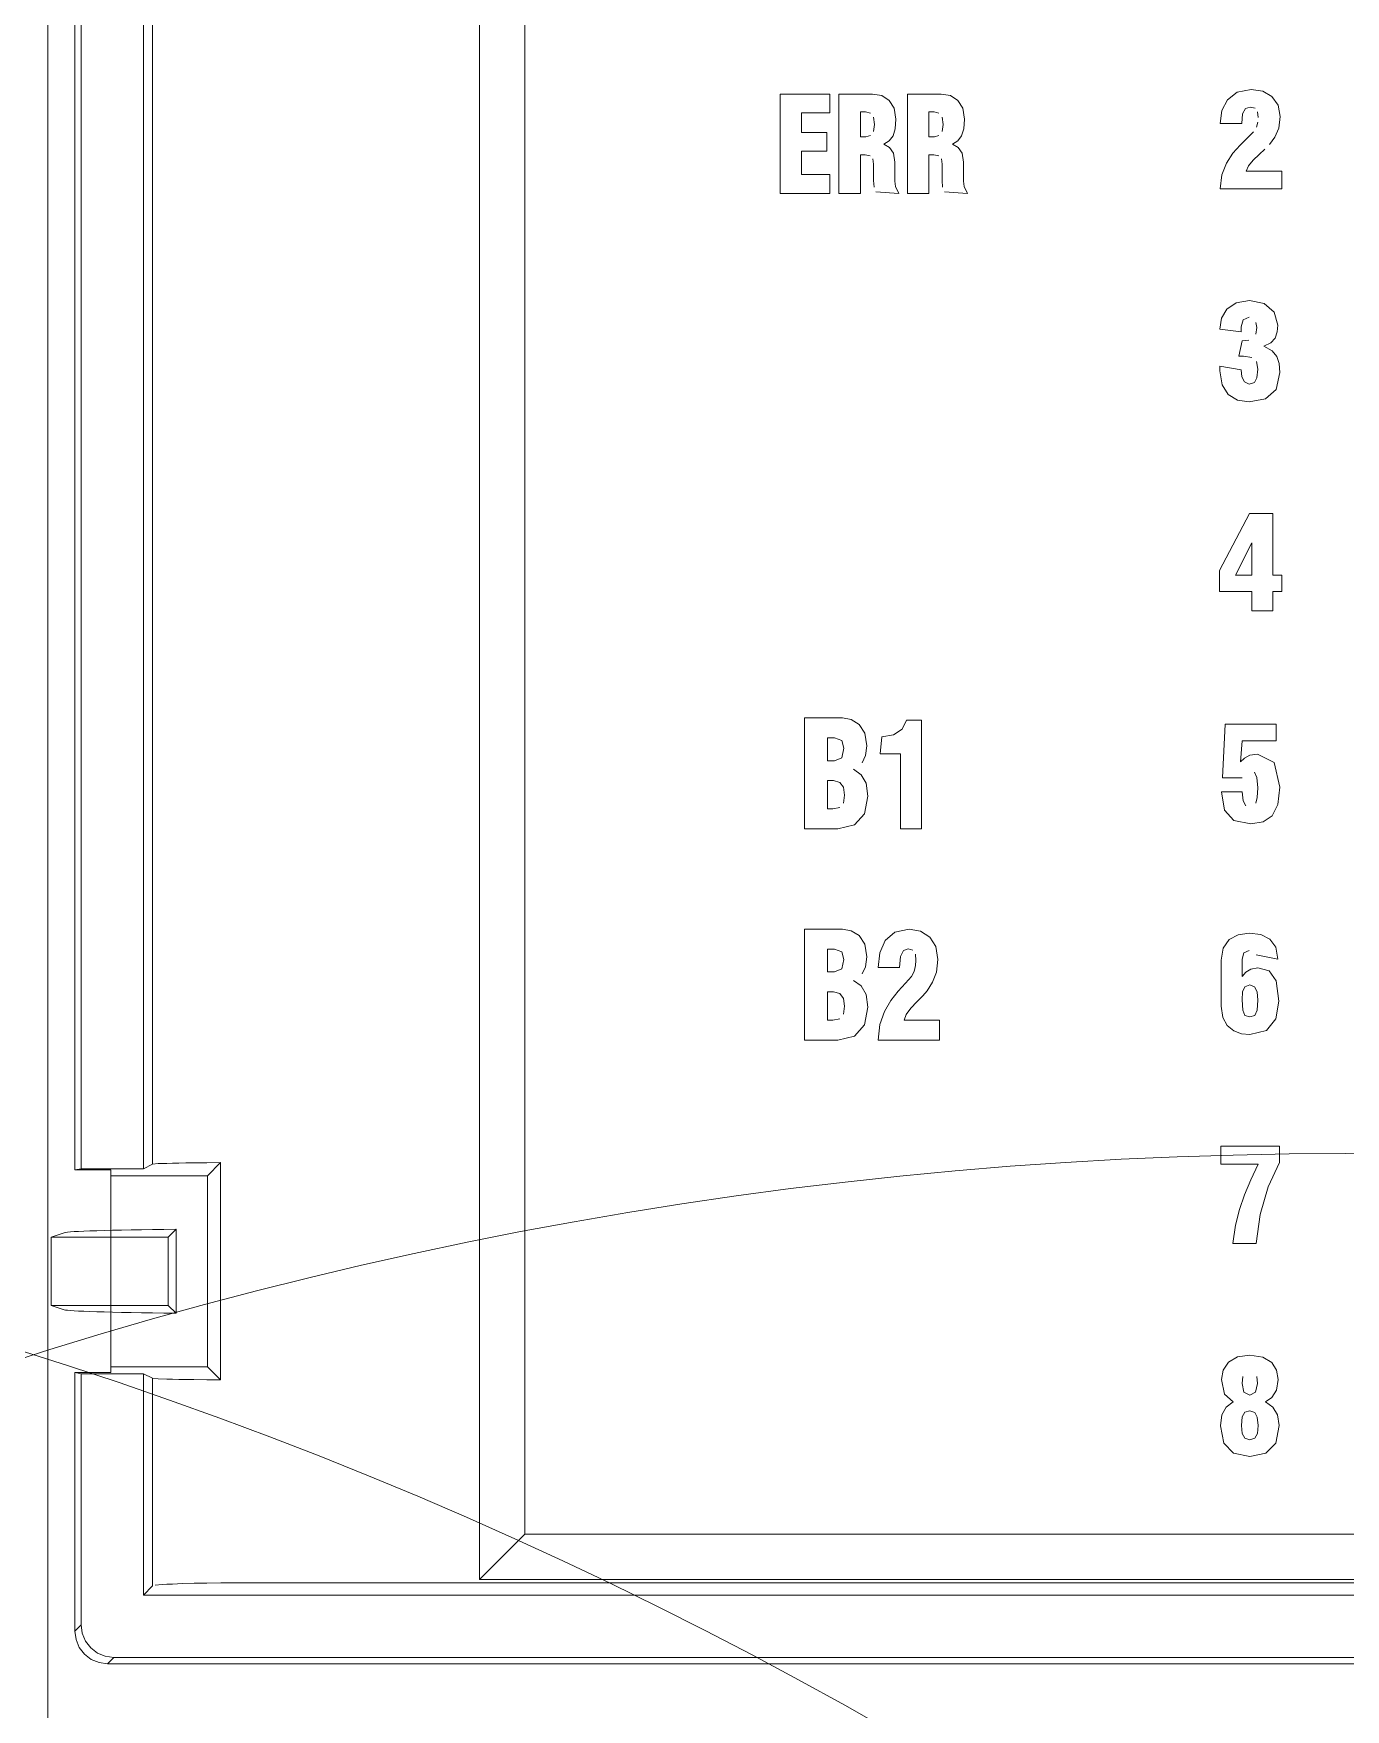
# Model space of a CAD drawing. Header units: millimetres. Extents: x -6000 to 26000, y -6000 to 26000.
# Drawn here: x 119.872 to 122.663, y -4328.751 to -4325.187 of the extents above; entities that cross this region are included whole.
import ezdxf

# ---------------------------------------------------------------- set-up
doc = ezdxf.new("R2010")
doc.units = ezdxf.units.MM
doc.header["$MEASUREMENT"] = 0
doc.layers.add('Чертеж и Рисунок_Ном._пера__7', color=7, linetype='Continuous', lineweight=15)

msp = doc.modelspace()

# ---------------------------------------------------------------- linework, layer by layer
at = {"layer": 'Чертеж и Рисунок_Ном._пера__7', "color": 7, "linetype": 'Continuous', "lineweight": 15}
for p, q in [((119.9019, -4328.7722), (119.9019, -4322.1764)), ((119.9019, -4328.7722), (119.9019, -4322.1767)), ((119.9598, -4323.0133), (119.9598, -4327.6039)), ((119.9732, -4323.016), (119.9732, -4327.6013)), ((120.1059, -4327.6013), (120.1059, -4323.016)), ((120.1251, -4323.0256), (120.1251, -4327.5917)), ((120.917, -4324.4836), (120.917, -4328.3784)), ((120.8206, -4328.4748), (120.8206, -4324.58)), ((119.9732, -4327.6013), (119.9598, -4327.6039)), ((120.0363, -4327.6039), (119.9598, -4327.6039)), ((120.1059, -4327.6013), (119.9732, -4327.6013)), ((120.0363, -4327.6162), (120.0363, -4327.6039)), ((120.1251, -4327.5917), (120.1059, -4327.6013)), ((120.2421, -4327.6162), (120.2699, -4327.5883)), ((120.2699, -4327.5883), (120.2699, -4328.0504)), ((120.2421, -4327.6162), (120.0363, -4327.6162)), ((120.0363, -4327.6162), (120.0363, -4328.0226)), ((120.2421, -4327.6162), (120.2421, -4328.0226)), ((119.9092, -4327.7467), (119.937, -4327.7374)), ((119.9092, -4327.7467), (119.9092, -4327.8921)), ((120.1583, -4327.7467), (119.9092, -4327.7467)), ((120.1583, -4327.7467), (120.175, -4327.73)), ((120.1583, -4327.7467), (120.1583, -4327.8921)), ((120.175, -4327.73), (120.175, -4327.9088)), ((119.937, -4327.9013), (119.9092, -4327.8921)), ((119.9092, -4327.8921), (120.1583, -4327.8921)), ((120.1583, -4327.8921), (120.175, -4327.9088)), ((120.2421, -4328.0226), (120.0363, -4328.0226)), ((120.0363, -4328.0226), (120.0363, -4328.0348)), ((120.2699, -4328.0504), (120.2421, -4328.0226)), ((119.9598, -4328.0348), (119.9598, -4328.5847)), ((120.0363, -4328.0348), (119.9598, -4328.0348)), ((119.9732, -4328.0375), (119.9598, -4328.0348)), ((120.1059, -4328.0375), (119.9732, -4328.0375)), ((119.9732, -4328.0375), (119.9732, -4328.5713)), ((120.1059, -4328.0375), (120.1251, -4328.0471)), ((120.1059, -4328.0375), (120.1059, -4328.5079)), ((120.1251, -4328.0471), (120.1251, -4328.4887)), ((120.8206, -4328.4748), (120.917, -4328.3784)), ((120.917, -4328.3784), (124.2885, -4328.3784)), ((120.1059, -4328.5079), (120.1251, -4328.4887)), ((124.8719, -4328.4817), (120.3336, -4328.4817)), ((124.3849, -4328.4748), (120.8206, -4328.4748)), ((120.1059, -4328.5079), (125.0996, -4328.5079)), ((119.9598, -4328.5847), (119.9732, -4328.5713)), ((120.0291, -4328.654), (120.0425, -4328.6406)), ((125.1763, -4328.654), (120.0291, -4328.654)), ((120.0425, -4328.6406), (125.163, -4328.6406))]:
    msp.add_line(p, q, dxfattribs=at)
at = {"layer": 'Чертеж и Рисунок_Ном._пера__7', "color": 7, "linetype": 'Continuous', "lineweight": 15, "flags": 128}
for points in [[(121.46, -4325.5274), (121.5657, -4325.5274), (121.5657, -4325.4873), (121.5055, -4325.4873), (121.5055, -4325.4376), (121.5594, -4325.4376), (121.5594, -4325.3975), (121.5055, -4325.3975), (121.5055, -4325.356), (121.5657, -4325.356), (121.5657, -4325.316), (121.46, -4325.316)], [(122.4589, -4326.2077), (122.3947, -4326.329), (122.3947, -4326.374), (122.4636, -4326.374), (122.4636, -4326.4147), (122.5084, -4326.4147), (122.5084, -4326.374), (122.5278, -4326.374), (122.5278, -4326.339), (122.5084, -4326.339), (122.5084, -4326.2077)], [(122.4636, -4326.339), (122.4292, -4326.339), (122.4636, -4326.2701)]]:
    msp.add_lwpolyline(points, close=True, dxfattribs=at)
for points in [[(121.6767, -4325.3193), (121.657, -4325.316), (121.5854, -4325.316), (121.5854, -4325.5274), (121.6309, -4325.5274), (121.6309, -4325.4449)], [(121.6924, -4325.3294), (121.6767, -4325.3193)], [(121.8227, -4325.3193), (121.8029, -4325.316), (121.7314, -4325.316), (121.7314, -4325.5274), (121.7769, -4325.5274), (121.7769, -4325.4449)], [(121.8384, -4325.3294), (121.8227, -4325.3193)], [(122.4323, -4325.312), (122.4117, -4325.3279)], [(122.4626, -4325.3062), (122.4323, -4325.312)], [(122.4872, -4325.31), (122.4626, -4325.3062)], [(122.5067, -4325.3213), (122.4872, -4325.31)], [(122.5195, -4325.3395), (122.5067, -4325.3213)], [(121.6309, -4325.3539), (121.6422, -4325.3539), (121.6522, -4325.3566)], [(121.6523, -4325.4043), (121.6425, -4325.4069), (121.6309, -4325.4069), (121.6309, -4325.3539)], [(121.7029, -4325.346), (121.6924, -4325.3294)], [(121.7067, -4325.3692), (121.7029, -4325.346)], [(121.7769, -4325.3539), (121.7882, -4325.3539), (121.7981, -4325.3566)], [(121.7982, -4325.4043), (121.7885, -4325.4069), (121.7769, -4325.4069), (121.7769, -4325.3539)], [(121.8489, -4325.346), (121.8384, -4325.3294)], [(121.8526, -4325.3692), (121.8489, -4325.346)], [(122.4, -4325.351), (122.3963, -4325.3789), (122.4423, -4325.3789), (122.4442, -4325.3582), (122.4503, -4325.3469)], [(122.4117, -4325.3279), (122.4, -4325.351)], [(122.4503, -4325.3469), (122.4605, -4325.3436)], [(122.4605, -4325.3436), (122.4708, -4325.3463)], [(122.4759, -4325.354), (122.4773, -4325.3656)], [(122.5241, -4325.3639), (122.5195, -4325.3395)], [(121.6587, -4325.3652), (121.6612, -4325.3804), (121.6588, -4325.3958)], [(121.7004, -4325.4046), (121.7051, -4325.3899)], [(121.7051, -4325.3899), (121.7067, -4325.3692)], [(121.8047, -4325.3652), (121.8071, -4325.3804), (121.8048, -4325.3958)], [(121.8463, -4325.4046), (121.8511, -4325.3899)], [(121.8511, -4325.3899), (121.8526, -4325.3692)], [(122.4764, -4325.3754), (122.4734, -4325.3865)], [(122.5129, -4325.4073), (122.521, -4325.3882)], [(122.521, -4325.3882), (122.5241, -4325.3639)], [(121.6809, -4325.4228), (121.6924, -4325.4151)], [(121.6931, -4325.4297), (121.6809, -4325.4228)], [(121.6924, -4325.4151), (121.7004, -4325.4046)], [(121.7014, -4325.4419), (121.6931, -4325.4297)], [(121.8268, -4325.4228), (121.8383, -4325.4151)], [(121.8391, -4325.4297), (121.8268, -4325.4228)], [(121.8383, -4325.4151), (121.8463, -4325.4046)], [(121.8474, -4325.4419), (121.8391, -4325.4297)], [(122.4393, -4325.4244), (122.4237, -4325.442)], [(122.4546, -4325.4094), (122.4393, -4325.4244)], [(122.4676, -4325.3963), (122.4546, -4325.4094)], [(122.5011, -4325.4234), (122.5129, -4325.4073)], [(121.6309, -4325.4449), (121.6409, -4325.4449), (121.6519, -4325.4472)], [(121.6575, -4325.4539), (121.6591, -4325.4652), (121.6591, -4325.5), (121.66, -4325.5143)], [(121.7058, -4325.5128), (121.7046, -4325.5009), (121.7046, -4325.4605), (121.7014, -4325.4419)], [(121.7769, -4325.4449), (121.7869, -4325.4449), (121.7979, -4325.4472)], [(121.8035, -4325.4539), (121.805, -4325.4652), (121.805, -4325.5), (121.806, -4325.5143)], [(121.8517, -4325.5128), (121.8505, -4325.5009), (121.8505, -4325.4605), (121.8474, -4325.4419)], [(122.4099, -4325.463), (122.4001, -4325.4879)], [(122.4237, -4325.442), (122.4099, -4325.463)], [(122.4565, -4325.4687), (122.4666, -4325.4567)], [(122.4666, -4325.4567), (122.4793, -4325.4445)], [(122.4793, -4325.4445), (122.4917, -4325.433)], [(122.3963, -4325.5176), (122.5276, -4325.5176), (122.5276, -4325.4796), (122.4517, -4325.4796), (122.4565, -4325.4687)], [(122.4001, -4325.4879), (122.3963, -4325.5176)], [(121.6641, -4325.5239), (121.7127, -4325.5274), (121.7058, -4325.5128)], [(121.81, -4325.5239), (121.8587, -4325.5274), (121.8517, -4325.5128)], [(122.4109, -4325.7733), (122.3996, -4325.7929), (122.396, -4325.816), (122.4408, -4325.8219)], [(122.4304, -4325.7598), (122.4109, -4325.7733)], [(122.459, -4325.7547), (122.4304, -4325.7598)], [(122.4903, -4325.7614), (122.459, -4325.7547)], [(122.5112, -4325.7798), (122.4903, -4325.7614)], [(122.5188, -4325.8074), (122.5112, -4325.7798)], [(122.4408, -4325.8219), (122.4408, -4325.8107), (122.4455, -4325.7959)], [(122.4455, -4325.7959), (122.4582, -4325.7904)], [(122.4725, -4325.8017), (122.4741, -4325.8124), (122.4724, -4325.8268)], [(122.5134, -4325.8348), (122.5177, -4325.8219)], [(122.5177, -4325.8219), (122.5188, -4325.8074)], [(122.4575, -4325.8393), (122.4431, -4325.8404), (122.4361, -4325.8737), (122.4464, -4325.8737), (122.4641, -4325.8759)], [(122.4894, -4325.8522), (122.5044, -4325.8452)], [(122.5071, -4325.8618), (122.4894, -4325.8522)], [(122.5044, -4325.8452), (122.5134, -4325.8348)], [(122.4424, -4325.9171), (122.4408, -4325.9022), (122.396, -4325.8943), (122.396, -4325.9046), (122.4007, -4325.9343)], [(122.4736, -4325.8844), (122.4764, -4325.9013)], [(122.5173, -4325.8739), (122.5071, -4325.8618)], [(122.5221, -4325.8891), (122.5173, -4325.8739)], [(122.5232, -4325.9081), (122.5221, -4325.8891)], [(122.448, -4325.9282), (122.4424, -4325.9171)], [(122.4584, -4325.9326), (122.448, -4325.9282)], [(122.4692, -4325.9295), (122.4584, -4325.9326)], [(122.4764, -4325.9013), (122.4748, -4325.9195), (122.4692, -4325.9295)], [(122.5154, -4325.9439), (122.5232, -4325.9081)], [(122.4007, -4325.9343), (122.4137, -4325.9548)], [(122.4137, -4325.9548), (122.4334, -4325.9667)], [(122.4584, -4325.9705), (122.4932, -4325.9642)], [(122.4932, -4325.9642), (122.5154, -4325.9439)], [(122.4334, -4325.9667), (122.4584, -4325.9705)], [(121.6115, -4326.6461), (121.593, -4326.6428), (121.512, -4326.6428), (121.512, -4326.8786)], [(121.6282, -4326.6565), (121.6115, -4326.6461)], [(121.6449, -4326.7019), (121.6402, -4326.6748), (121.6282, -4326.6565)], [(121.7162, -4326.8786), (121.7613, -4326.8786), (121.7613, -4326.6477), (121.729, -4326.6477), (121.7197, -4326.6666), (121.7011, -4326.6786)], [(122.4434, -4326.6916), (122.5156, -4326.6916), (122.5156, -4326.6563), (122.4072, -4326.6563), (122.4013, -4326.7702), (122.4434, -4326.7702)], [(121.561, -4326.6852), (121.5759, -4326.6852), (121.5913, -4326.691)], [(121.5913, -4326.7275), (121.5759, -4326.7338), (121.561, -4326.7338), (121.561, -4326.6852)], [(121.5913, -4326.691), (121.5959, -4326.7072)], [(121.5959, -4326.7072), (121.5913, -4326.7275)], [(121.6419, -4326.7229), (121.6449, -4326.7019)], [(121.7011, -4326.6786), (121.6763, -4326.6829), (121.673, -4326.7193), (121.7162, -4326.7193), (121.7162, -4326.8786)], [(122.448, -4326.7281), (122.4396, -4326.7363), (122.4434, -4326.6916)], [(121.6347, -4326.7379), (121.6419, -4326.7229)], [(122.4758, -4326.7199), (122.4594, -4326.7222), (122.448, -4326.7281)], [(122.5112, -4326.7375), (122.4758, -4326.7199)], [(122.5192, -4326.827), (122.5232, -4326.7896), (122.5112, -4326.7375)], [(121.561, -4326.7761), (121.5736, -4326.7761), (121.5876, -4326.7797)], [(121.5873, -4326.8333), (121.5724, -4326.8362), (121.561, -4326.8362), (121.561, -4326.7761)], [(121.5876, -4326.7797), (121.595, -4326.79)], [(121.6328, -4326.7634), (121.6161, -4326.7518)], [(121.6433, -4326.7816), (121.6328, -4326.7634)], [(121.6398, -4326.8465), (121.6469, -4326.809), (121.6433, -4326.7816)], [(122.4693, -4326.7581), (122.4747, -4326.7694)], [(122.4747, -4326.7694), (122.4764, -4326.7914), (122.4755, -4326.8118)], [(121.5971, -4326.8066), (121.5949, -4326.8238)], [(121.595, -4326.79), (121.5971, -4326.8066)], [(122.4453, -4326.8192), (122.4434, -4326.7996), (122.399, -4326.7996), (122.4054, -4326.8388)], [(122.4508, -4326.8294), (122.4453, -4326.8192)], [(122.4755, -4326.8118), (122.4726, -4326.8243)], [(121.6185, -4326.8703), (121.6398, -4326.8465)], [(122.4054, -4326.8388), (122.4258, -4326.8607)], [(122.4881, -4326.8639), (122.5074, -4326.8511)], [(122.5074, -4326.8511), (122.5192, -4326.827)], [(121.512, -4326.8786), (121.5827, -4326.8786), (121.6185, -4326.8703)], [(122.4258, -4326.8607), (122.4617, -4326.8676)], [(122.4617, -4326.8676), (122.4881, -4326.8639)], [(121.6115, -4327.0953), (121.593, -4327.092), (121.512, -4327.092), (121.512, -4327.3277)], [(121.6282, -4327.1056), (121.6115, -4327.0953)], [(121.6449, -4327.1511), (121.6402, -4327.124), (121.6282, -4327.1056)], [(121.7044, -4327.0985), (121.6839, -4327.1162)], [(121.7346, -4327.092), (121.7044, -4327.0985)], [(121.7592, -4327.0963), (121.7346, -4327.092)], [(121.7786, -4327.1089), (121.7592, -4327.0963)], [(122.4582, -4327.1004), (122.4348, -4327.1038), (122.4158, -4327.1142)], [(122.4827, -4327.1034), (122.4582, -4327.1004)], [(122.5021, -4327.1132), (122.4827, -4327.1034)], [(121.561, -4327.1343), (121.5759, -4327.1343), (121.5913, -4327.1401)], [(121.5913, -4327.1766), (121.5759, -4327.1829), (121.561, -4327.1829), (121.561, -4327.1343)], [(121.5913, -4327.1401), (121.5959, -4327.1563)], [(121.6839, -4327.1162), (121.6723, -4327.142)], [(121.7163, -4327.15), (121.7224, -4327.1374)], [(121.7224, -4327.1374), (121.7326, -4327.1337)], [(121.7326, -4327.1337), (121.7428, -4327.1367)], [(121.7913, -4327.1291), (121.7786, -4327.1089)], [(121.7959, -4327.1563), (121.7913, -4327.1291)], [(122.4031, -4327.1322), (122.3984, -4327.1581), (122.3984, -4327.2556), (122.402, -4327.2798)], [(122.4158, -4327.1142), (122.4031, -4327.1322)], [(122.4468, -4327.1421), (122.4582, -4327.1372)], [(122.4728, -4327.1463), (122.5194, -4327.156), (122.5148, -4327.1304)], [(122.5148, -4327.1304), (122.5021, -4327.1132)], [(121.5959, -4327.1563), (121.5913, -4327.1766)], [(121.6347, -4327.1871), (121.6419, -4327.1721)], [(121.6419, -4327.1721), (121.6449, -4327.1511)], [(121.6723, -4327.142), (121.6686, -4327.1731), (121.7144, -4327.1731), (121.7163, -4327.15)], [(121.7493, -4327.1583), (121.7484, -4327.1692), (121.7454, -4327.1816), (121.7396, -4327.1924)], [(121.7479, -4327.1453), (121.7493, -4327.1583)], [(121.7847, -4327.2047), (121.7929, -4327.1834), (121.7959, -4327.1563)], [(122.4431, -4327.1923), (122.4431, -4327.156), (122.4468, -4327.1421)], [(122.4619, -4327.1768), (122.451, -4327.1831), (122.4431, -4327.1923)], [(122.4764, -4327.1743), (122.4619, -4327.1768)], [(122.5006, -4327.1808), (122.4764, -4327.1743)], [(121.6328, -4327.2126), (121.6161, -4327.201)], [(121.6433, -4327.2308), (121.6328, -4327.2126)], [(121.7267, -4327.2071), (121.7114, -4327.2238)], [(121.7396, -4327.1924), (121.7267, -4327.2071)], [(121.773, -4327.2227), (121.7847, -4327.2047)], [(122.4431, -4327.2423), (122.4443, -4327.225), (122.4491, -4327.2142), (122.4593, -4327.2105), (122.4698, -4327.2143)], [(122.5159, -4327.2015), (122.5006, -4327.1808)], [(122.5151, -4327.2829), (122.5212, -4327.245), (122.5159, -4327.2015)], [(121.561, -4327.2253), (121.5736, -4327.2253), (121.5876, -4327.2288)], [(121.5873, -4327.2825), (121.5724, -4327.2854), (121.561, -4327.2854), (121.561, -4327.2253)], [(121.5876, -4327.2288), (121.595, -4327.2391)], [(121.595, -4327.2391), (121.5971, -4327.2558)], [(121.6398, -4327.2957), (121.6469, -4327.2581), (121.6433, -4327.2308)], [(121.6959, -4327.2435), (121.6821, -4327.2668)], [(121.7114, -4327.2238), (121.6959, -4327.2435)], [(121.7386, -4327.2599), (121.7512, -4327.2462), (121.7636, -4327.2334)], [(121.7636, -4327.2334), (121.773, -4327.2227)], [(122.4444, -4327.264), (122.4431, -4327.2423)], [(122.4698, -4327.2143), (122.475, -4327.2252)], [(122.475, -4327.2252), (122.4764, -4327.2426)], [(122.4764, -4327.2426), (122.4751, -4327.2645)], [(121.5971, -4327.2558), (121.5949, -4327.273)], [(121.6686, -4327.3277), (121.7994, -4327.3277), (121.7994, -4327.2854), (121.7238, -4327.2854), (121.7286, -4327.2733)], [(121.6821, -4327.2668), (121.6723, -4327.2947)], [(121.7286, -4327.2733), (121.7386, -4327.2599)], [(122.402, -4327.2798), (122.4115, -4327.2971)], [(122.4492, -4327.2753), (122.4444, -4327.264)], [(122.4593, -4327.2785), (122.4492, -4327.2753)], [(122.4699, -4327.2755), (122.4593, -4327.2785)], [(122.4751, -4327.2645), (122.4699, -4327.2755)], [(122.4953, -4327.3075), (122.5151, -4327.2829)], [(121.512, -4327.3277), (121.5827, -4327.3277), (121.6185, -4327.3195)], [(121.6185, -4327.3195), (121.6398, -4327.2957)], [(121.6723, -4327.2947), (121.6686, -4327.3277)], [(122.4115, -4327.2971), (122.4254, -4327.3084), (122.4419, -4327.3144), (122.4593, -4327.3162)], [(122.4593, -4327.3162), (122.4953, -4327.3075)], [(122.4986, -4327.6402), (122.5226, -4327.5878), (122.5226, -4327.5534), (122.3978, -4327.5534), (122.3978, -4327.5914), (122.4776, -4327.5914), (122.4618, -4327.6253)], [(120.1251, -4327.5917), (120.137, -4327.5906), (120.1553, -4327.5899), (120.1672, -4327.5896), (120.1809, -4327.5893), (120.1962, -4327.589), (120.213, -4327.5888), (120.2404, -4327.5885), (120.2699, -4327.5883)], [(122.4618, -4327.6253), (122.4485, -4327.6566)], [(122.4817, -4327.6985), (122.4986, -4327.6402)], [(122.4485, -4327.6566), (122.4378, -4327.6879)], [(122.4378, -4327.6879), (122.4294, -4327.7216)], [(122.4732, -4327.7603), (122.4817, -4327.6985)], [(122.4294, -4327.7216), (122.4234, -4327.7603), (122.4732, -4327.7603)], [(122.4031, -4328.0296), (122.3993, -4328.0499), (122.4054, -4328.0809)], [(122.4331, -4328.0017), (122.4143, -4328.013), (122.4031, -4328.0296)], [(122.4593, -4327.9975), (122.4331, -4328.0017)], [(122.4874, -4328.0018), (122.4593, -4327.9975)], [(122.5061, -4328.0132), (122.4874, -4328.0018)], [(122.5164, -4328.03), (122.5061, -4328.0132)], [(122.5197, -4328.0499), (122.5164, -4328.03)], [(120.1251, -4328.0471), (120.137, -4328.0482), (120.1553, -4328.0489), (120.1672, -4328.0492), (120.1809, -4328.0494), (120.1962, -4328.0497), (120.213, -4328.0499), (120.2404, -4328.0502), (120.2699, -4328.0504)], [(122.447, -4328.0768), (122.4429, -4328.0579), (122.4448, -4328.0435)], [(122.4742, -4328.0435), (122.4761, -4328.0579), (122.4719, -4328.0768)], [(122.5161, -4328.0723), (122.5197, -4328.0499)], [(122.424, -4328.097), (122.4091, -4328.1082), (122.4, -4328.1246)], [(122.4054, -4328.0809), (122.424, -4328.097)], [(122.4719, -4328.0768), (122.4593, -4328.0832), (122.447, -4328.0768)], [(122.4929, -4328.097), (122.5065, -4328.0881)], [(122.5085, -4328.1082), (122.4929, -4328.097)], [(122.5065, -4328.0881), (122.5161, -4328.0723)], [(122.4, -4328.1246), (122.3969, -4328.148), (122.4039, -4328.1849)], [(122.4417, -4328.1474), (122.4432, -4328.1293)], [(122.4432, -4328.1293), (122.4486, -4328.1194), (122.4593, -4328.1165)], [(122.4593, -4328.1165), (122.4699, -4328.1195)], [(122.4699, -4328.1195), (122.4754, -4328.1294), (122.477, -4328.1474)], [(122.5183, -4328.1245), (122.5085, -4328.1082)], [(122.5147, -4328.1848), (122.5217, -4328.1474), (122.5183, -4328.1245)], [(122.4432, -4328.1646), (122.4417, -4328.1474)], [(122.4486, -4328.1747), (122.4432, -4328.1646)], [(122.4702, -4328.1747), (122.4593, -4328.178), (122.4486, -4328.1747)], [(122.4756, -4328.1646), (122.4702, -4328.1747)], [(122.477, -4328.1474), (122.4756, -4328.1646)], [(122.4039, -4328.1849), (122.4248, -4328.2064)], [(122.4248, -4328.2064), (122.4593, -4328.2133)], [(122.4593, -4328.2133), (122.4938, -4328.2064)], [(122.4938, -4328.2064), (122.5147, -4328.1848)], [(120.3336, -4328.4817), (120.3017, -4328.4818), (120.2705, -4328.482), (120.2408, -4328.4824), (120.2133, -4328.483), (120.1887, -4328.4837), (120.1674, -4328.4846), (120.1554, -4328.4852), (120.1452, -4328.4858), (120.1309, -4328.4872)], [(119.9598, -4328.5847), (119.9622, -4328.6027), (119.9691, -4328.6194), (119.9801, -4328.6337), (119.9944, -4328.6447), (120.0112, -4328.6516), (120.0291, -4328.654)], [(120.0425, -4328.6406), (120.0245, -4328.6382), (120.0078, -4328.6313), (119.9935, -4328.6203), (119.9825, -4328.606), (119.9756, -4328.5893), (119.9732, -4328.5713)]]:
    msp.add_lwpolyline(points, dxfattribs=at)
at = {"layer": 'Чертеж и Рисунок_Ном._пера__7', "color": 7, "linetype": 'Continuous', "lineweight": 15}
for centre in [(111.4978, -4336.84), (117.0805, -4336.84), (122.6631, -4336.84), (128.2457, -4336.84)]:
    msp.add_circle(centre, 9.2708, dxfattribs=at)
for centre, start_param, end_param in [((120.4926, -4327.7379), 2.178367, 3.089233), ((120.4926, -4327.9008), 3.193953, 4.104819)]:
    msp.add_ellipse(centre, major_axis=(0.5564, 0), ratio=0.017455, start_param=start_param, end_param=end_param, dxfattribs=at)

doc.saveas('drawing.dxf')
